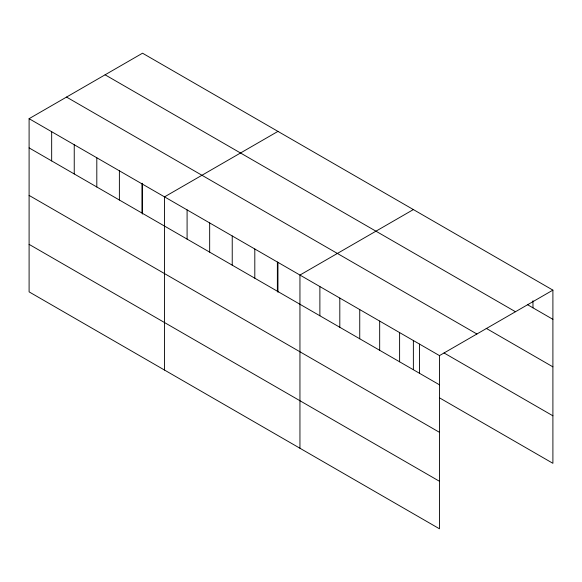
<?xml version="1.0" encoding="UTF-8"?>
<svg xmlns="http://www.w3.org/2000/svg" width="582" height="582" viewBox="0 0 582 582"><rect width="100%" height="100%" fill="white"/><g stroke="black" fill="none" stroke-linecap="round" stroke-linejoin="round"><path stroke-width="0.87" d="M29.1 118.684L439.475 355.609L439.475 528.798L29.1 291.873L29.1 118.684L142.525 53.202L552.9 290.127L552.9 463.316L439.439 397.812M277.949 131.387L164.524 196.869L164.524 370.057M413.373 209.571L299.948 275.06L299.948 448.249M439.475 355.609L552.9 290.127M527.598 304.728L552.9 319.336M105.095 74.809L515.47 311.734M486.203 328.343L552.9 366.849M66.53 97.078L476.905 334.003M444.037 352.954L552.9 415.803M29.1 147.893L439.475 384.818M29.1 195.407L439.475 432.331M29.1 244.36L439.475 481.285M532.966 300.748L532.966 307.827M419.542 344.108L419.542 373.317M413.373 340.528L413.373 369.563M399.608 332.598L399.608 361.808M379.675 321.089L379.675 350.299M359.741 309.58L359.741 338.789M339.808 298.071L339.808 327.28M319.882 286.562L319.882 315.771M277.949 262.337L277.949 292.259M277.374 262.024L277.374 291.233M254.807 248.994L254.807 278.203M232.233 235.965L232.233 265.174M209.666 222.935L209.666 252.144M187.091 209.906L187.091 239.115M142.525 183.272L142.525 214.067M141.95 183.839L141.95 213.048M119.383 170.81L119.383 200.019M96.808 157.78L96.808 186.989M74.241 144.751L74.241 173.96M51.667 131.714L51.667 160.923"/></g></svg>
